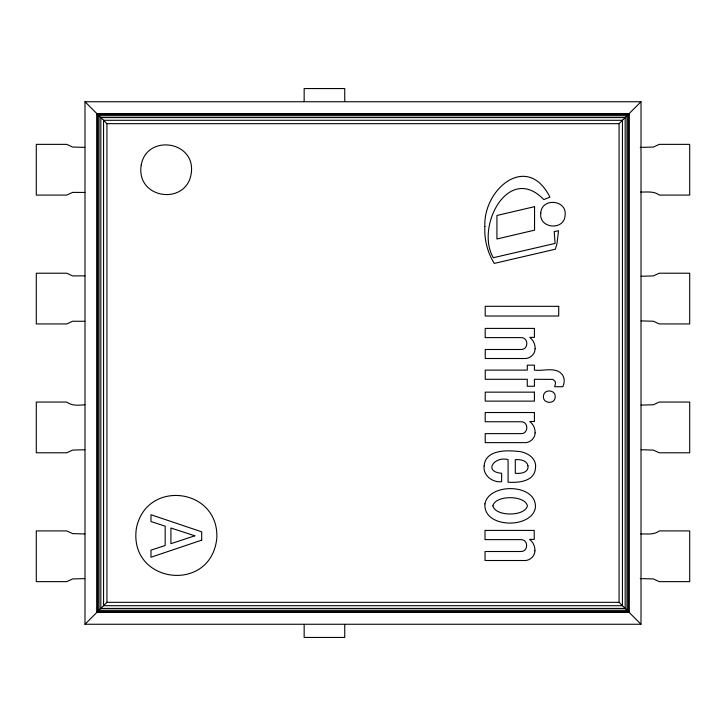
<?xml version="1.0" encoding="UTF-8"?>
<svg xmlns="http://www.w3.org/2000/svg" width="726" height="726" viewBox="0 0 726 726"><rect width="100%" height="100%" fill="white"/><g stroke="black" fill="none" stroke-linecap="round" stroke-linejoin="round"><path stroke-width="1.09" d="M84.996 624.26L106.931 602.326L619.069 602.326L641.004 624.26L641.004 101.74L84.996 101.74L84.996 624.26L641.004 624.26M84.996 101.74L106.931 123.674L619.069 123.674L641.004 101.74M84.915 275.862L72.627 275.907L66.738 273.212L36.3 273.212L36.3 323.941L66.738 323.941L72.627 321.246L84.915 321.282M84.915 404.718C78.807 405.362 71.938 406.006 66.738 402.059L36.3 402.059L36.3 452.788L66.738 452.788L72.627 450.093L84.869 449.748M84.869 147.396L72.627 147.051L66.738 144.356L36.3 144.356L36.3 195.085L66.738 195.085L72.627 192.39L84.915 192.426M640.241 147.396L653.373 147.051L659.262 144.356L689.7 144.356L689.7 195.085L659.262 195.085C653.981 190.902 646.993 192.236 640.777 192.036M641.167 276.252L653.373 275.907L659.262 273.212L689.7 273.212L689.7 323.941L659.262 323.941L653.373 321.246L641.167 320.892M641.167 405.108L653.373 404.754L659.262 402.059L689.7 402.059L689.7 452.788L659.262 452.788L653.373 450.093L641.167 449.748M84.869 533.964L72.627 533.61L66.738 530.915L36.3 530.915L36.3 581.644L66.738 581.644L72.627 578.949L84.869 578.604M640.777 533.964C646.993 533.764 653.981 535.098 659.262 530.915L689.7 530.915L689.7 581.644L659.262 581.644L653.373 578.949L640.241 578.604M619.069 123.674L619.069 602.326M344.741 101.558L344.741 88.554L304.158 88.554L304.158 101.558M344.741 624.442L344.741 637.446L304.158 637.446L304.158 624.442M106.931 123.674L106.931 602.326M527.993 465.874C528.882 472.726 520.306 473.924 515.297 473.252L515.297 459.658C520.088 459.286 526.904 460.22 527.993 465.874M484.877 226.539C484.151 239.417 487.473 252.448 494.252 263.411L555.408 249.2L557.051 243.165L558.539 230.759L554.21 231.558L555.091 243.419L493.335 257.712C475.094 226.993 508.445 162.778 543.81 199.596L549.927 197.145C527.221 151.807 483.026 189.286 484.877 226.539M484.142 465.91C482.826 475.575 492.645 482.736 501.63 481.71L501.63 473.298C482.581 471.601 494.96 455.746 508.082 459.649L508.082 482.218C518.219 482.908 534.218 481.61 535.407 468.669C537.367 457.788 526.078 451.463 516.694 451.291C505.078 450.029 485.131 450.419 484.142 465.91M492.909 505.84C495.177 516.712 525.125 516.712 527.403 505.84C525.125 494.969 495.177 494.969 492.909 505.84M540.788 213.126C538.683 228.735 564.465 230.995 565.1 215.259C567.206 199.65 541.424 197.39 540.788 213.126M543.456 396.133C542.449 403.665 554.873 404.754 555.181 397.158C556.198 389.635 543.765 388.546 543.456 396.133M484.941 503.889C482.899 528.356 531.595 529.154 535.371 507.801C537.431 483.325 488.716 482.536 484.941 503.889M141.252 164.965C135.326 199.695 188.588 206.42 191.482 171.309C193.951 140.472 146.534 134.473 141.252 164.965M136.452 527.875C127.803 583.795 211.284 594.349 216.82 538.03C219.052 487.999 146.725 478.861 136.452 527.875M555.526 383.491L554.655 386.722L562.841 386.722C564.51 383.101 564.919 378.618 562.65 375.151C556.37 366.122 543.293 371.53 534.4 370.06L534.4 365.142L527.303 365.142L527.303 370.124L485.231 370.124L485.231 379.29L527.276 379.29L527.276 386.259L534.436 386.259L534.436 379.29L552.776 379.38L555.072 381.232L555.526 383.491M535.116 348.798C535.08 353.78 530.942 357.818 526.141 358.508L485.231 358.508L485.231 349.496L521.068 349.496C528.474 349.796 528.837 337.762 521.422 337.617L485.195 337.617L485.195 328.406L534.418 328.406L534.418 337.372L529.762 337.372C533.256 340.022 535.343 344.405 535.116 348.798M535.116 432.941C535.08 437.914 530.942 441.943 526.141 442.642L485.231 442.642L485.231 433.631L521.068 433.631C528.474 433.93 528.837 421.897 521.422 421.752L485.195 421.752L485.195 412.531L534.418 412.531L534.418 421.507L529.762 421.507C533.265 424.156 535.343 428.549 535.116 432.941M534.926 550.816C534.89 555.789 530.742 559.819 525.951 560.508L485.041 560.508L485.041 551.506L520.869 551.506C528.283 551.805 528.646 539.772 521.232 539.627L485.004 539.627L485.004 530.407L534.227 530.407L534.227 539.382L529.572 539.382C533.075 542.032 535.153 546.424 534.926 550.816M201.71 540.135L150.981 557.232L150.981 550.127L165.165 545.516L165.165 526.159L150.981 521.549L150.981 514.725L201.71 531.831L201.71 540.135M194.804 535.815L170.919 543.674L170.919 528.011L194.804 535.815M534.554 206.656L496.929 215.486L496.929 238.99L534.554 230.16L534.554 206.656M629.061 113.683L96.939 113.683L96.939 612.317L629.061 612.317L629.061 113.683M628.716 114.027L97.284 114.027L97.284 611.973L628.716 611.973L628.716 114.027M628.181 114.563L97.819 114.563L97.819 611.437L628.181 611.437L628.181 114.563M626.965 115.779L99.035 115.779L99.035 610.221L626.965 610.221L626.965 115.779M625.168 117.576L100.832 117.576L100.832 608.424L625.168 608.424L625.168 117.576M622.445 120.298L103.555 120.298L103.555 605.702L622.445 605.702L622.445 120.298M558.711 306.327L485.204 306.299L485.204 316.019L558.711 316.019L558.711 306.327M534.4 392.149L485.222 392.149L485.222 401.124L534.418 401.124L534.4 392.149"/></g></svg>
